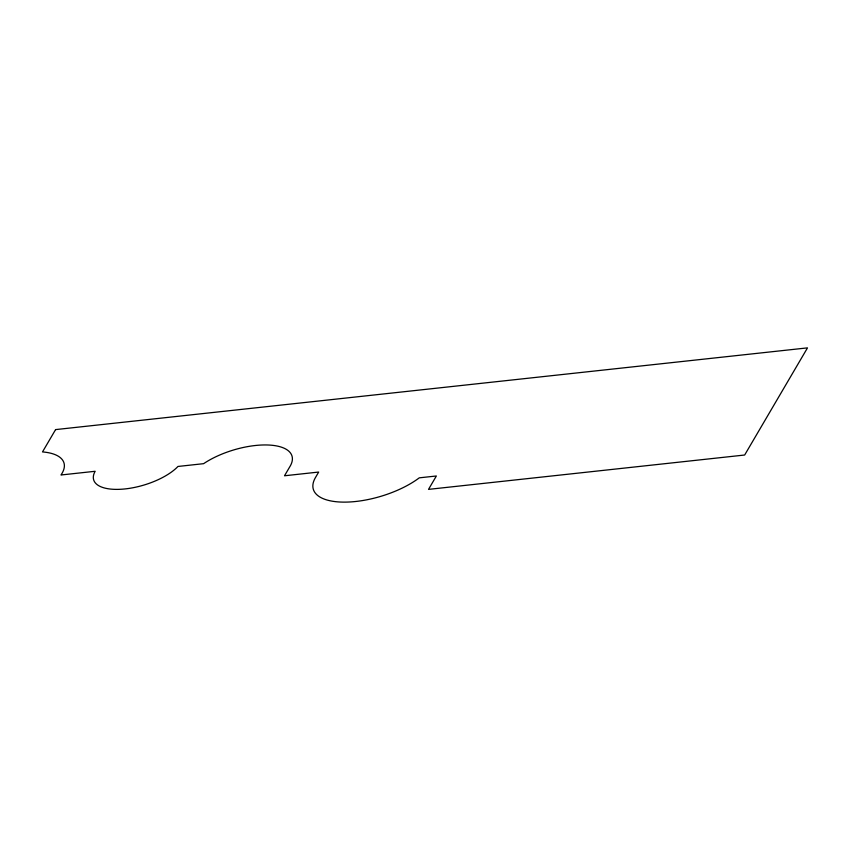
<?xml version="1.0" encoding="UTF-8"?>
<svg xmlns="http://www.w3.org/2000/svg" width="850" height="850" viewBox="0 0 850 850"><rect width="100%" height="100%" fill="white"/><g stroke="black" fill="none" stroke-linecap="round" stroke-linejoin="round"><path stroke-width="1.27" d="M55.59 429.601L42.5 451.924A55.112 22.939 -16.8 0 1 60.966 474.991L95.147 471.283A46.824 19.497 -16.8 0 0 121.019 489.26A46.824 19.497 -16.8 0 0 177.969 466.459L203.607 463.675A54.432 22.652 -16.8 0 1 267.92 444.996A54.432 22.652 -16.8 0 1 289.744 466.852L284.506 475.777L318.676 472.058L315.616 477.286A62.996 26.223 -16.8 0 0 343.878 502.127A62.996 26.223 -16.8 0 0 419.284 477.838L436.369 475.989L428.517 489.377L744.664 455.016L807.5 347.873L55.59 429.601"/></g></svg>
